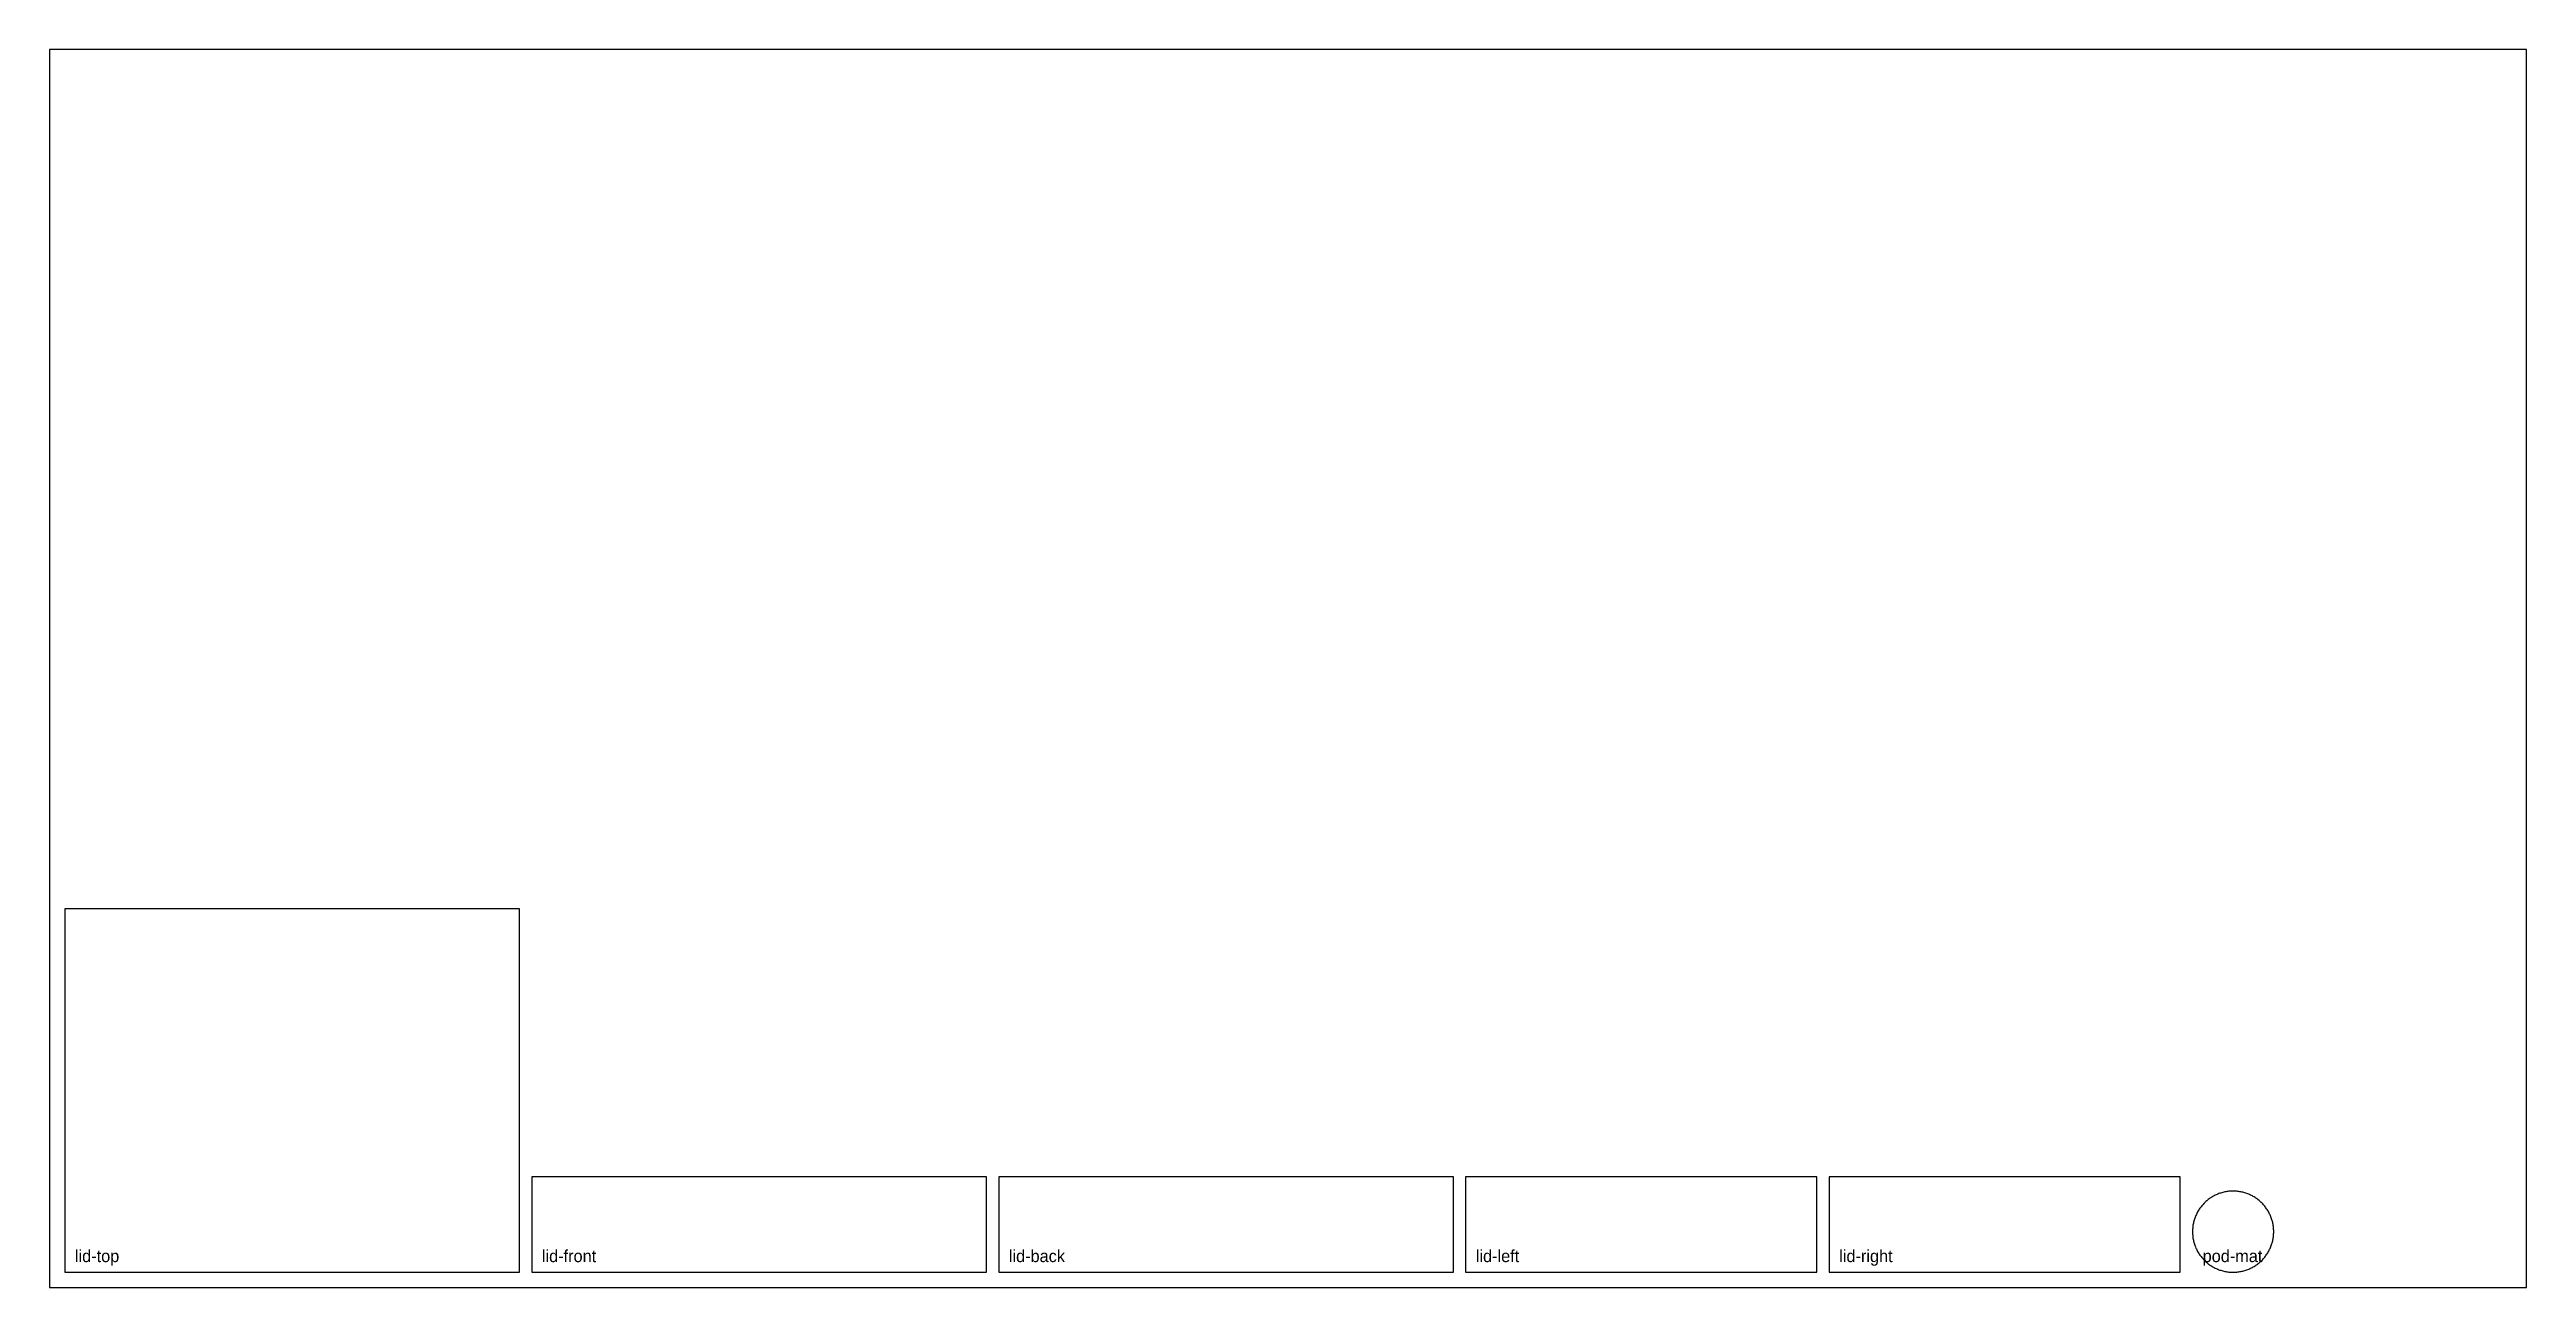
# Model space of a CAD drawing. Header units: millimetres. Extents: x 0 to 2440, y 0 to 1220.
import ezdxf

# ---------------------------------------------------------------- set-up
doc = ezdxf.new("R2010")
doc.units = ezdxf.units.MM
doc.layers.add('CUT_OUTSIDE', color=1, linetype='Continuous')

msp = doc.modelspace()

# ---------------------------------------------------------------- linework, layer by layer
at = {"layer": 'CUT_OUTSIDE'}
for points in [[(15, 373), (15, 15), (463, 15), (463, 373), (15, 373)], [(475, 15), (923, 15), (923, 109), (475, 109), (475, 15)], [(935, 15), (1383, 15), (1383, 109), (935, 109), (935, 15)], [(1741, 15), (1741, 109), (1395, 109), (1395, 15), (1741, 15)], [(1753, 109), (1753, 15), (2099, 15), (2099, 109), (1753, 109)], [(2191, 55), (2191, 56), (2190.9, 57), (2190.9, 58), (2190.8, 59), (2190.7, 60), (2190.5, 61), (2190.4, 62), (2190.2, 63), (2190, 63.9), (2189.8, 64.9), (2189.5, 65.9), (2189.2, 66.8), (2188.9, 67.8), (2188.6, 68.7), (2188.2, 69.7), (2187.8, 70.6), (2187.4, 71.5), (2187, 72.4), (2186.6, 73.3), (2186.1, 74.2), (2185.6, 75.1), (2185.1, 75.9), (2184.5, 76.8), (2184, 77.6), (2183.4, 78.4), (2182.8, 79.2), (2182.2, 80), (2181.6, 80.8), (2180.9, 81.6), (2180.2, 82.3), (2179.5, 83), (2178.8, 83.7), (2178.1, 84.4), (2177.4, 85.1), (2176.6, 85.7), (2175.8, 86.4), (2175, 87), (2174.2, 87.6), (2173.4, 88.1), (2172.6, 88.7), (2171.7, 89.2), (2170.9, 89.7), (2170, 90.2), (2169.1, 90.7), (2168.2, 91.1), (2167.3, 91.5), (2166.4, 91.9), (2165.4, 92.3), (2164.5, 92.7), (2163.5, 93), (2162.6, 93.3), (2161.6, 93.6), (2160.7, 93.8), (2159.7, 94), (2158.7, 94.2), (2157.7, 94.4), (2156.7, 94.6), (2155.7, 94.7), (2154.7, 94.8), (2153.7, 94.9), (2152.7, 95), (2151.7, 95), (2150.7, 95), (2149.7, 95), (2148.7, 94.9), (2147.7, 94.9), (2146.7, 94.8), (2145.8, 94.7), (2144.8, 94.5), (2143.8, 94.3), (2142.8, 94.1), (2141.8, 93.9), (2140.8, 93.7), (2139.9, 93.4), (2138.9, 93.1), (2138, 92.8), (2137, 92.5), (2136.1, 92.1), (2135.2, 91.7), (2134.3, 91.3), (2133.4, 90.9), (2132.5, 90.4), (2131.6, 90), (2130.7, 89.5), (2129.9, 89), (2129, 88.4), (2128.2, 87.9), (2127.4, 87.3), (2126.6, 86.7), (2125.8, 86), (2125, 85.4), (2124.3, 84.7), (2123.5, 84.1), (2122.8, 83.4), (2122.1, 82.7), (2121.4, 81.9), (2120.8, 81.2), (2120.1, 80.4), (2119.5, 79.6), (2118.9, 78.8), (2118.3, 78), (2117.7, 77.2), (2117.2, 76.4), (2116.7, 75.5), (2116.1, 74.6), (2115.7, 73.8), (2115.2, 72.9), (2114.8, 72), (2114.4, 71.1), (2114, 70.1), (2113.6, 69.2), (2113.3, 68.3), (2112.9, 67.3), (2112.6, 66.4), (2112.4, 65.4), (2112.1, 64.4), (2111.9, 63.4), (2111.7, 62.5), (2111.5, 61.5), (2111.4, 60.5), (2111.3, 59.5), (2111.2, 58.5), (2111.1, 57.5), (2111, 56.5), (2111, 55.5), (2111, 54.5), (2111, 53.5), (2111.1, 52.5), (2111.2, 51.5), (2111.3, 50.5), (2111.4, 49.5), (2111.5, 48.5), (2111.7, 47.5), (2111.9, 46.6), (2112.1, 45.6), (2112.4, 44.6), (2112.6, 43.6), (2112.9, 42.7), (2113.3, 41.7), (2113.6, 40.8), (2114, 39.9), (2114.4, 38.9), (2114.8, 38), (2115.2, 37.1), (2115.7, 36.2), (2116.1, 35.4), (2116.7, 34.5), (2117.2, 33.6), (2117.7, 32.8), (2118.3, 32), (2118.9, 31.2), (2119.5, 30.4), (2120.1, 29.6), (2120.8, 28.8), (2121.4, 28.1), (2122.1, 27.3), (2122.8, 26.6), (2123.5, 25.9), (2124.3, 25.3), (2125, 24.6), (2125.8, 24), (2126.6, 23.3), (2127.4, 22.7), (2128.2, 22.1), (2129, 21.6), (2129.9, 21), (2130.7, 20.5), (2131.6, 20), (2132.5, 19.6), (2133.4, 19.1), (2134.3, 18.7), (2135.2, 18.3), (2136.1, 17.9), (2137, 17.5), (2138, 17.2), (2138.9, 16.9), (2139.9, 16.6), (2140.8, 16.3), (2141.8, 16.1), (2142.8, 15.8), (2143.8, 15.7), (2144.8, 15.5), (2145.8, 15.3), (2146.7, 15.2), (2147.7, 15.1), (2148.7, 15.1), (2149.7, 15), (2150.7, 15), (2151.7, 15), (2152.7, 15), (2153.7, 15.1), (2154.7, 15.2), (2155.7, 15.3), (2156.7, 15.4), (2157.7, 15.6), (2158.7, 15.7), (2159.7, 16), (2160.7, 16.2), (2161.6, 16.4), (2162.6, 16.7), (2163.5, 17), (2164.5, 17.3), (2165.4, 17.7), (2166.4, 18.1), (2167.3, 18.5), (2168.2, 18.9), (2169.1, 19.3), (2170, 19.8), (2170.9, 20.3), (2171.7, 20.8), (2172.6, 21.3), (2173.4, 21.9), (2174.2, 22.4), (2175, 23), (2175.8, 23.6), (2176.6, 24.3), (2177.4, 24.9), (2178.1, 25.6), (2178.8, 26.3), (2179.5, 27), (2180.2, 27.7), (2180.9, 28.4), (2181.6, 29.2), (2182.2, 30), (2182.8, 30.8), (2183.4, 31.6), (2184, 32.4), (2184.5, 33.2), (2185.1, 34.1), (2185.6, 34.9), (2186.1, 35.8), (2186.6, 36.7), (2187, 37.6), (2187.4, 38.5), (2187.8, 39.4), (2188.2, 40.3), (2188.6, 41.3), (2188.9, 42.2), (2189.2, 43.2), (2189.5, 44.1), (2189.8, 45.1), (2190, 46.1), (2190.2, 47), (2190.4, 48), (2190.5, 49), (2190.7, 50), (2190.8, 51), (2190.9, 52), (2190.9, 53), (2191, 54), (2191, 55)]]:
    msp.add_lwpolyline(points, close=True, dxfattribs=at)
at = {"layer": 'SHEET_EDGE'}
msp.add_lwpolyline([(0, 0), (2440, 0), (2440, 1220), (0, 1220)], close=True, dxfattribs=at)

# ---------------------------------------------------------------- texts
at = {"layer": 'NOTES'}
for s, p in [('lid-top', (25, 25)), ('lid-front', (485, 25)), ('lid-back', (945, 25)), ('lid-left', (1405, 25)), ('lid-right', (1763, 25)), ('pod-mat', (2121, 25))]:
    msp.add_text(s, height=12, dxfattribs=at).set_placement(p)

doc.saveas('drawing.dxf')
